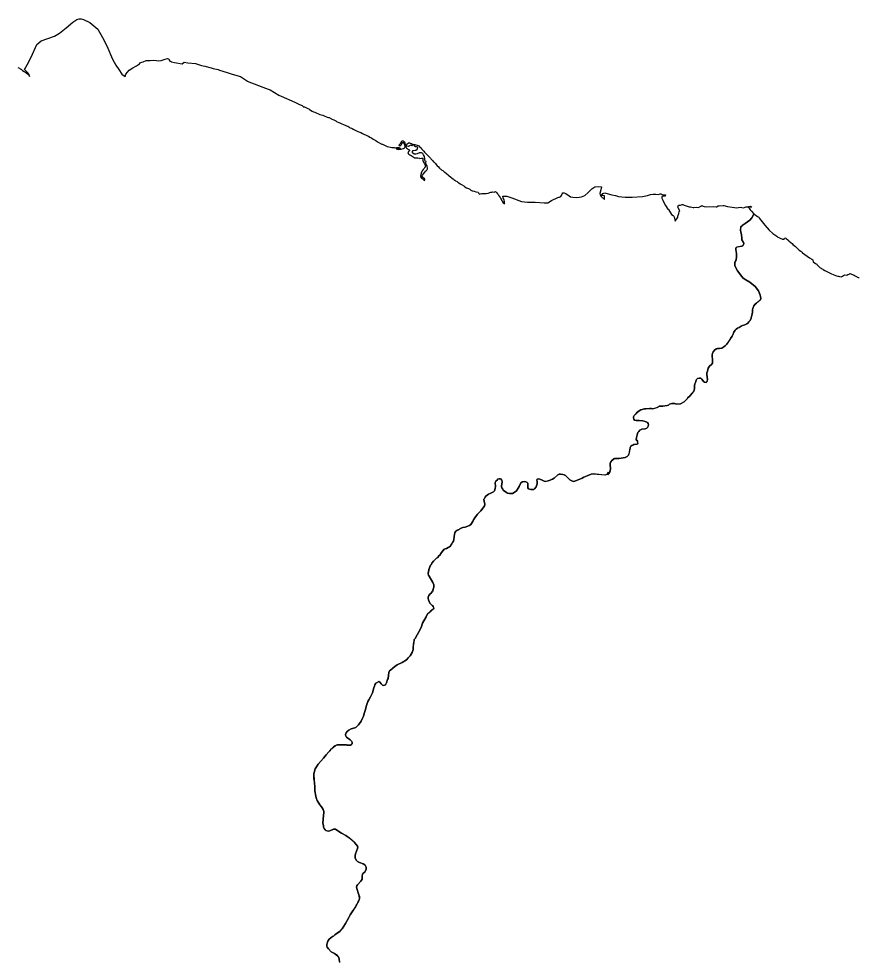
# Model space of a CAD drawing. Extents: x -74 to -34.8, y -33.8 to 5.3.
# Drawn here: x -43.777 to -41.536, y -4.731 to -2.219 of the extents above; entities that cross this region are included whole.
import ezdxf

# ---------------------------------------------------------------- set-up
doc = ezdxf.new("R2010")
doc.units = 0
doc.header["$LTSCALE"] = 2
doc.layers.add('UFEBRASIL', color=7, linetype='Continuous')

msp = doc.modelspace()

# ---------------------------------------------------------------- linework, layer by layer
at = {"layer": 'UFEBRASIL'}
for points in [[(-43.7792, -2.3491), (-43.7751, -2.3511), (-43.7727, -2.3531), (-43.7698, -2.355), (-43.7666, -2.3572), (-43.7627, -2.3597), (-43.7604, -2.361), (-43.7581, -2.3625), (-43.7557, -2.3641), (-43.7538, -2.3661), (-43.7493, -2.3702), (-43.7477, -2.373), (-43.7486, -2.3681), (-43.7544, -2.3619), (-43.7611, -2.355), (-43.7546, -2.3422), (-43.7433, -2.3216), (-43.7285, -2.288), (-43.7172, -2.2783), (-43.6817, -2.2654), (-43.6676, -2.2575), (-43.6498, -2.243), (-43.6323, -2.2284), (-43.6216, -2.2211), (-43.6152, -2.2194), (-43.6105, -2.2196), (-43.6038, -2.2214), (-43.5874, -2.2294), (-43.5657, -2.247), (-43.5532, -2.2691), (-43.5419, -2.2918), (-43.5268, -2.3274), (-43.518, -2.3426), (-43.5095, -2.3542), (-43.5015, -2.3668), (-43.4928, -2.3731), (-43.4909, -2.3672), (-43.4861, -2.3615), (-43.4817, -2.3563), (-43.4722, -2.3504), (-43.4621, -2.345), (-43.4547, -2.339), (-43.4531, -2.3365), (-43.4479, -2.335), (-43.445, -2.334), (-43.4369, -2.3309), (-43.4342, -2.3307), (-43.4264, -2.3305), (-43.4171, -2.33), (-43.4088, -2.3308), (-43.4027, -2.331), (-43.3967, -2.3302), (-43.3913, -2.3292), (-43.3863, -2.3271), (-43.3801, -2.3251), (-43.3759, -2.3261), (-43.3745, -2.3311), (-43.3721, -2.3326), (-43.3689, -2.3345), (-43.361, -2.3358), (-43.3401, -2.3398), (-43.335, -2.3352), (-43.3252, -2.3365), (-43.3045, -2.3388), (-43.2992, -2.3405), (-43.2887, -2.3436), (-43.2801, -2.3459), (-43.2634, -2.3501), (-43.2577, -2.3516), (-43.2444, -2.3548), (-43.2408, -2.3562), (-43.2201, -2.3629), (-43.2069, -2.367), (-43.1852, -2.3735), (-43.166, -2.3854), (-43.1628, -2.3876), (-43.1487, -2.3929), (-43.1254, -2.4018), (-43.1111, -2.407), (-43.1057, -2.4092), (-43.0824, -2.4227), (-43.0761, -2.4254), (-43.0395, -2.4421), (-43.0271, -2.4475), (-43.0205, -2.4509), (-43.0178, -2.4533), (-43.0152, -2.4559), (-43.0163, -2.4539), (-43.0141, -2.4544), (-43.0106, -2.4557), (-43.0084, -2.4566), (-43.0066, -2.4579), (-43.0046, -2.459), (-43.0026, -2.4599), (-43.0002, -2.4617), (-42.9936, -2.4655), (-42.9903, -2.4672), (-42.9868, -2.4685), (-42.9828, -2.4703), (-42.9809, -2.4711), (-42.9763, -2.473), (-42.9731, -2.4743), (-42.9691, -2.4757), (-42.9652, -2.4764), (-42.9615, -2.4784), (-42.9594, -2.4794), (-42.9556, -2.481), (-42.953, -2.4819), (-42.9498, -2.4826), (-42.948, -2.4827), (-42.9423, -2.4861), (-42.9407, -2.4872), (-42.9356, -2.4891), (-42.9337, -2.49), (-42.9306, -2.4918), (-42.9285, -2.4929), (-42.9267, -2.4939), (-42.9225, -2.4956), (-42.9199, -2.4966), (-42.9178, -2.4975), (-42.9142, -2.4991), (-42.91, -2.5012), (-42.9082, -2.5023), (-42.9056, -2.5033), (-42.9015, -2.5047), (-42.8985, -2.5059), (-42.8954, -2.5079), (-42.8936, -2.5093), (-42.8921, -2.5106), (-42.8889, -2.5115), (-42.8871, -2.5121), (-42.8823, -2.5145), (-42.8787, -2.5164), (-42.875, -2.5185), (-42.873, -2.5192), (-42.8712, -2.5201), (-42.8659, -2.5218), (-42.8638, -2.5228), (-42.8592, -2.525), (-42.8552, -2.527), (-42.8495, -2.5299), (-42.8457, -2.5312), (-42.8429, -2.5327), (-42.8395, -2.5348), (-42.8376, -2.5357), (-42.8355, -2.5369), (-42.8302, -2.5402), (-42.8269, -2.5424), (-42.8234, -2.5444), (-42.8194, -2.5476), (-42.817, -2.5485), (-42.8111, -2.5518), (-42.8079, -2.5538), (-42.8055, -2.5542), (-42.8001, -2.5565), (-42.797, -2.5583), (-42.7932, -2.56), (-42.7889, -2.5611), (-42.7844, -2.5617), (-42.7808, -2.5624), (-42.7774, -2.5627), (-42.775, -2.5631), (-42.7724, -2.5633), (-42.768, -2.563), (-42.764, -2.5629), (-42.762, -2.5628), (-42.7582, -2.564), (-42.7595, -2.5663), (-42.7632, -2.5651), (-42.769, -2.5651), (-42.7689, -2.5666), (-42.7656, -2.5667), (-42.7637, -2.5674), (-42.7617, -2.5678), (-42.7557, -2.5671), (-42.7536, -2.5665), (-42.7499, -2.5655), (-42.7463, -2.5638), (-42.7456, -2.5599), (-42.7457, -2.5568), (-42.7465, -2.5563), (-42.7475, -2.5524), (-42.7497, -2.5504), (-42.7529, -2.5499), (-42.7541, -2.5515), (-42.7551, -2.5536), (-42.7566, -2.5574), (-42.7597, -2.5592), (-42.7609, -2.5582), (-42.7599, -2.5544), (-42.7579, -2.552), (-42.756, -2.5486), (-42.7542, -2.5452), (-42.7504, -2.5447), (-42.7491, -2.5463), (-42.7474, -2.5476), (-42.7464, -2.5494), (-42.7459, -2.5515), (-42.7452, -2.5556), (-42.7436, -2.559), (-42.743, -2.5609), (-42.7416, -2.5644), (-42.7399, -2.5654), (-42.7382, -2.567), (-42.7358, -2.5676), (-42.7329, -2.5704), (-42.7348, -2.5714), (-42.7357, -2.5725), (-42.7379, -2.5762), (-42.7371, -2.5787), (-42.7356, -2.5801), (-42.7323, -2.5822), (-42.7293, -2.5842), (-42.7261, -2.5861), (-42.7214, -2.5897), (-42.7202, -2.5899), (-42.7148, -2.5899), (-42.7111, -2.5902), (-42.7073, -2.5909), (-42.7056, -2.5919), (-42.7019, -2.5914), (-42.6983, -2.5909), (-42.6979, -2.5931), (-42.6976, -2.5977), (-42.6971, -2.5996), (-42.6944, -2.6048), (-42.6925, -2.6082), (-42.6914, -2.612), (-42.692, -2.6155), (-42.6934, -2.6169), (-42.6944, -2.6188), (-42.6971, -2.6217), (-42.6997, -2.625), (-42.7018, -2.6287), (-42.7036, -2.6347), (-42.7043, -2.6388), (-42.7037, -2.6426), (-42.701, -2.6454), (-42.6975, -2.6469), (-42.6961, -2.6483), (-42.6941, -2.6511), (-42.6924, -2.6499), (-42.6931, -2.6465), (-42.6949, -2.6456), (-42.6982, -2.6429), (-42.6996, -2.64), (-42.6996, -2.638), (-42.6989, -2.6361), (-42.6966, -2.6327), (-42.6928, -2.6283), (-42.6898, -2.6253), (-42.6889, -2.6245), (-42.6874, -2.623), (-42.6861, -2.6214), (-42.6856, -2.6193), (-42.686, -2.6172), (-42.6861, -2.6134), (-42.6868, -2.6114), (-42.6889, -2.6083), (-42.6903, -2.6034), (-42.6891, -2.6004), (-42.691, -2.5999), (-42.6928, -2.5962), (-42.6931, -2.5926), (-42.6935, -2.5866), (-42.6959, -2.582), (-42.6969, -2.5801), (-42.6983, -2.5786), (-42.702, -2.577), (-42.7044, -2.5767), (-42.7068, -2.5771), (-42.7128, -2.5792), (-42.7167, -2.5808), (-42.7189, -2.5807), (-42.7211, -2.5803), (-42.726, -2.577), (-42.7259, -2.5733), (-42.7234, -2.5704), (-42.7168, -2.5694), (-42.7136, -2.5672), (-42.7119, -2.5663), (-42.7116, -2.5621), (-42.7152, -2.561), (-42.7163, -2.561), (-42.7185, -2.5612), (-42.719, -2.5589), (-42.7216, -2.5568), (-42.7246, -2.5558), (-42.7276, -2.5581), (-42.7303, -2.5568), (-42.7334, -2.5584), (-42.737, -2.5598), (-42.7406, -2.5588), (-42.7416, -2.5558), (-42.7405, -2.5539), (-42.736, -2.5504), (-42.7337, -2.5504), (-42.7316, -2.5509), (-42.725, -2.5536), (-42.7214, -2.5545), (-42.719, -2.5549), (-42.7108, -2.5573), (-42.7091, -2.5586), (-42.7058, -2.5614), (-42.7046, -2.563), (-42.7016, -2.5661), (-42.7, -2.5677), (-42.6977, -2.5701), (-42.6955, -2.5726), (-42.6932, -2.5747), (-42.6905, -2.5778), (-42.6842, -2.5846), (-42.6828, -2.5861), (-42.6804, -2.5882), (-42.6777, -2.5912), (-42.6763, -2.5928), (-42.673, -2.5966), (-42.6717, -2.5982), (-42.6696, -2.6012), (-42.6677, -2.6018), (-42.6643, -2.6057), (-42.6622, -2.6083), (-42.6596, -2.6112), (-42.6575, -2.6138), (-42.6532, -2.6178), (-42.6517, -2.6192), (-42.6498, -2.6201), (-42.6471, -2.6232), (-42.6449, -2.6243), (-42.6407, -2.6272), (-42.6392, -2.6283), (-42.635, -2.6321), (-42.6286, -2.6378), (-42.6237, -2.6414), (-42.6211, -2.6432), (-42.617, -2.6467), (-42.615, -2.6481), (-42.6125, -2.6502), (-42.6106, -2.6513), (-42.6067, -2.6538), (-42.6046, -2.6548), (-42.6016, -2.6565), (-42.5981, -2.66), (-42.5948, -2.6614), (-42.589, -2.6652), (-42.5872, -2.6664), (-42.5856, -2.6676), (-42.5818, -2.67), (-42.5763, -2.6723), (-42.5726, -2.6741), (-42.5695, -2.6764), (-42.5666, -2.6779), (-42.5645, -2.6781), (-42.5614, -2.6792), (-42.5569, -2.6806), (-42.5506, -2.6818), (-42.5488, -2.6852), (-42.5463, -2.6869), (-42.5436, -2.6856), (-42.5417, -2.6859), (-42.5384, -2.6857), (-42.533, -2.6855), (-42.5286, -2.6856), (-42.5234, -2.6848), (-42.5162, -2.6822), (-42.5142, -2.6816), (-42.5122, -2.6813), (-42.508, -2.6815), (-42.5043, -2.6802), (-42.5016, -2.683), (-42.4991, -2.6864), (-42.496, -2.6891), (-42.495, -2.6917), (-42.4942, -2.6928), (-42.4919, -2.6962), (-42.4899, -2.6999), (-42.4874, -2.7037), (-42.4862, -2.706), (-42.4834, -2.7101), (-42.481, -2.7124), (-42.4793, -2.7124), (-42.4798, -2.7102), (-42.4799, -2.7066), (-42.4809, -2.7032), (-42.4836, -2.6968), (-42.4841, -2.6925), (-42.4742, -2.6926), (-42.4606, -2.697), (-42.4342, -2.7068), (-42.4185, -2.7086), (-42.3981, -2.7088), (-42.3741, -2.7106), (-42.3688, -2.7107), (-42.3647, -2.71), (-42.3546, -2.704), (-42.338, -2.6957), (-42.335, -2.6952), (-42.3329, -2.6951), (-42.3294, -2.6933), (-42.328, -2.6908), (-42.3263, -2.6859), (-42.3242, -2.6839), (-42.3205, -2.6835), (-42.3165, -2.6851), (-42.3076, -2.6916), (-42.3038, -2.6942), (-42.2975, -2.6955), (-42.2868, -2.6957), (-42.2748, -2.6947), (-42.2652, -2.6906), (-42.2571, -2.6836), (-42.2467, -2.6733), (-42.2386, -2.6678), (-42.2282, -2.6671), (-42.2207, -2.6676), (-42.2224, -2.6756), (-42.2253, -2.6853), (-42.2248, -2.6891), (-42.2216, -2.6936), (-42.2129, -2.7016), (-42.2129, -2.6952), (-42.2133, -2.6912), (-42.2168, -2.6909), (-42.221, -2.6907), (-42.2202, -2.6889), (-42.2174, -2.6854), (-42.2121, -2.684), (-42.2099, -2.6842), (-42.1937, -2.689), (-42.1839, -2.691), (-42.1755, -2.6937), (-42.1578, -2.6955), (-42.1546, -2.6952), (-42.139, -2.6954), (-42.1117, -2.6936), (-42.0978, -2.6908), (-42.0906, -2.688), (-42.0833, -2.687), (-42.0811, -2.687), (-42.0761, -2.6872), (-42.0687, -2.6879), (-42.0643, -2.6862), (-42.0624, -2.6864), (-42.0573, -2.6888), (-42.0503, -2.6892), (-42.0507, -2.6925), (-42.054, -2.6923), (-42.0596, -2.6935), (-42.0596, -2.6976), (-42.0577, -2.7035), (-42.056, -2.706), (-42.0499, -2.7177), (-42.0436, -2.7273), (-42.042, -2.7285), (-42.0346, -2.7414), (-42.0294, -2.7444), (-42.028, -2.7456), (-42.0271, -2.7478), (-42.0244, -2.7593), (-42.0232, -2.7578), (-42.0176, -2.7497), (-42.0174, -2.7455), (-42.0147, -2.7388), (-42.0137, -2.7332), (-42.0121, -2.732), (-42.0166, -2.7235), (-42.017, -2.7215), (-42.0159, -2.7167), (-42.0139, -2.7163), (-42.0099, -2.7165), (-42.0061, -2.715), (-42.0041, -2.715), (-42.0005, -2.7162), (-41.9869, -2.7208), (-41.9832, -2.721), (-41.9766, -2.7228), (-41.9745, -2.723), (-41.9684, -2.7222), (-41.962, -2.7225), (-41.956, -2.719), (-41.9536, -2.7178), (-41.9525, -2.7179), (-41.9468, -2.72), (-41.9408, -2.721), (-41.9213, -2.7204), (-41.9146, -2.7214), (-41.9139, -2.7212), (-41.9098, -2.7186), (-41.9071, -2.718), (-41.8959, -2.7175), (-41.8948, -2.7173), (-41.8847, -2.72), (-41.8595, -2.7232), (-41.8551, -2.7231), (-41.8506, -2.7223), (-41.8416, -2.7232), (-41.8377, -2.7223), (-41.8351, -2.7209), (-41.8308, -2.7207), (-41.8273, -2.7197), (-41.8238, -2.7193), (-41.8208, -2.7209), (-41.8217, -2.7228), (-41.8245, -2.7214), (-41.8272, -2.7213), (-41.8293, -2.7221), (-41.8268, -2.7245), (-41.8242, -2.7289), (-41.8202, -2.7323), (-41.8141, -2.7393), (-41.8162, -2.7444), (-41.8197, -2.7501), (-41.8246, -2.7562), (-41.8375, -2.7656), (-41.84, -2.7675), (-41.8452, -2.7704), (-41.8494, -2.7748), (-41.8498, -2.7763), (-41.8497, -2.7829), (-41.8489, -2.7888), (-41.8471, -2.7952), (-41.8468, -2.8054), (-41.846, -2.8086), (-41.8416, -2.816), (-41.8411, -2.8185), (-41.8416, -2.8215), (-41.844, -2.8246), (-41.8464, -2.8256), (-41.8597, -2.8284), (-41.8616, -2.8298), (-41.8627, -2.8318), (-41.8628, -2.8344), (-41.8608, -2.8454), (-41.8609, -2.8544), (-41.8615, -2.8634), (-41.8649, -2.8694), (-41.8655, -2.8749), (-41.865, -2.878), (-41.8579, -2.8919), (-41.8465, -2.907), (-41.8426, -2.9109), (-41.8357, -2.9159), (-41.8247, -2.9224), (-41.8108, -2.9335), (-41.807, -2.938), (-41.8052, -2.9402), (-41.8023, -2.9447), (-41.7999, -2.9498), (-41.7987, -2.9529), (-41.7966, -2.9598), (-41.7959, -2.9656), (-41.7968, -2.9687), (-41.7984, -2.971), (-41.8076, -2.9778), (-41.8104, -2.9807), (-41.814, -2.9852), (-41.8174, -2.9926), (-41.8181, -2.996), (-41.8181, -3.0021), (-41.8197, -3.0109), (-41.8202, -3.013), (-41.8215, -3.0183), (-41.8243, -3.0245), (-41.8276, -3.0278), (-41.8307, -3.0318), (-41.8334, -3.0335), (-41.8388, -3.0354), (-41.8445, -3.038), (-41.8484, -3.039), (-41.8532, -3.043), (-41.8583, -3.0448), (-41.8617, -3.0471), (-41.8644, -3.0499), (-41.8674, -3.0557), (-41.8685, -3.0574), (-41.8691, -3.0603), (-41.8721, -3.0661), (-41.8764, -3.0723), (-41.882, -3.0805), (-41.8877, -3.088), (-41.8912, -3.0919), (-41.8947, -3.0948), (-41.8975, -3.0965), (-41.8998, -3.0978), (-41.9057, -3.0987), (-41.9112, -3.099), (-41.9138, -3.0998), (-41.9184, -3.1025), (-41.9227, -3.1079), (-41.9251, -3.1123), (-41.926, -3.1155), (-41.926, -3.1211), (-41.9249, -3.1263), (-41.9246, -3.1378), (-41.9274, -3.1416), (-41.9331, -3.146), (-41.9364, -3.1515), (-41.9373, -3.1561), (-41.938, -3.1593), (-41.9396, -3.1635), (-41.9395, -3.1687), (-41.9378, -3.1814), (-41.9397, -3.1883), (-41.9433, -3.1898), (-41.946, -3.1888), (-41.9483, -3.1873), (-41.9534, -3.1809), (-41.9561, -3.1785), (-41.9597, -3.1777), (-41.9645, -3.179), (-41.9673, -3.1816), (-41.9686, -3.1834), (-41.9701, -3.1895), (-41.9716, -3.1928), (-41.9725, -3.1978), (-41.9728, -3.2058), (-41.9733, -3.2102), (-41.9753, -3.2144), (-41.9771, -3.2157), (-41.979, -3.2185), (-41.9833, -3.2236), (-41.9863, -3.227), (-41.9906, -3.2299), (-41.9918, -3.2321), (-41.9966, -3.2374), (-42.0002, -3.2411), (-42.0103, -3.2463), (-42.0219, -3.2472), (-42.0256, -3.246), (-42.0304, -3.2459), (-42.0337, -3.2458), (-42.0391, -3.2479), (-42.0424, -3.2499), (-42.0458, -3.2508), (-42.0572, -3.2526), (-42.0667, -3.2532), (-42.0692, -3.2542), (-42.072, -3.256), (-42.0766, -3.2584), (-42.0844, -3.2595), (-42.0873, -3.2592), (-42.0926, -3.2594), (-42.1024, -3.2598), (-42.1062, -3.2602), (-42.1158, -3.2623), (-42.1205, -3.2653), (-42.1274, -3.2709), (-42.1316, -3.2753), (-42.1339, -3.2776), (-42.1352, -3.2809), (-42.1352, -3.2841), (-42.1344, -3.2879), (-42.1326, -3.2901), (-42.1288, -3.2911), (-42.1209, -3.291), (-42.1108, -3.2917), (-42.1041, -3.2933), (-42.0986, -3.296), (-42.0967, -3.2992), (-42.0959, -3.3029), (-42.0963, -3.3064), (-42.0982, -3.3098), (-42.1001, -3.3114), (-42.1044, -3.3131), (-42.1137, -3.3145), (-42.1187, -3.3171), (-42.1216, -3.3201), (-42.1237, -3.3231), (-42.126, -3.3293), (-42.1277, -3.3365), (-42.1284, -3.343), (-42.1252, -3.3456), (-42.1245, -3.3489), (-42.1237, -3.3525), (-42.1245, -3.3535), (-42.1265, -3.3543), (-42.1343, -3.3555), (-42.1378, -3.3565), (-42.14, -3.3576), (-42.1425, -3.3597), (-42.1441, -3.3631), (-42.1446, -3.3655), (-42.1458, -3.3677), (-42.1468, -3.3767), (-42.1491, -3.3833), (-42.1522, -3.3875), (-42.1579, -3.3899), (-42.1737, -3.3926), (-42.1866, -3.3925), (-42.1883, -3.393), (-42.194, -3.3985), (-42.1965, -3.4016), (-42.1974, -3.4034), (-42.1982, -3.4056), (-42.1982, -3.4091), (-42.1973, -3.419), (-42.1977, -3.425), (-42.1988, -3.4284), (-42.201, -3.4326), (-42.2044, -3.4358), (-42.2033, -3.4338), (-42.2026, -3.4288), (-42.2058, -3.4348), (-42.2119, -3.4365), (-42.2429, -3.433), (-42.2485, -3.4344), (-42.2589, -3.4383), (-42.2678, -3.4422), (-42.2728, -3.4449), (-42.2925, -3.4533), (-42.2954, -3.4534), (-42.2988, -3.4529), (-42.3035, -3.4506), (-42.3059, -3.449), (-42.3137, -3.441), (-42.3172, -3.4382), (-42.3209, -3.436), (-42.3241, -3.4347), (-42.3308, -3.4339), (-42.3337, -3.4345), (-42.3373, -3.4364), (-42.3477, -3.4446), (-42.3521, -3.4477), (-42.3543, -3.4487), (-42.3581, -3.4505), (-42.3631, -3.4519), (-42.3662, -3.4527), (-42.3701, -3.4535), (-42.3738, -3.4529), (-42.3795, -3.4503), (-42.3853, -3.4476), (-42.3897, -3.4468), (-42.3927, -3.4476), (-42.394, -3.4496), (-42.3924, -3.4546), (-42.3924, -3.4603), (-42.3954, -3.468), (-42.3996, -3.4738), (-42.4018, -3.4748), (-42.4049, -3.4755), (-42.4097, -3.4752), (-42.4129, -3.4745), (-42.4159, -3.473), (-42.4173, -3.4711), (-42.4178, -3.4683), (-42.4173, -3.4583), (-42.4196, -3.4562), (-42.4232, -3.4543), (-42.4271, -3.4541), (-42.4323, -3.4546), (-42.4363, -3.457), (-42.4385, -3.4606), (-42.4411, -3.4673), (-42.4433, -3.4715), (-42.4482, -3.4783), (-42.4539, -3.4829), (-42.4587, -3.4857), (-42.4633, -3.4859), (-42.4668, -3.4854), (-42.4724, -3.4845), (-42.4749, -3.4833), (-42.4833, -3.4765), (-42.4848, -3.4744), (-42.4869, -3.4704), (-42.4876, -3.4679), (-42.4877, -3.4659), (-42.4865, -3.4548), (-42.4873, -3.4489), (-42.4911, -3.4471), (-42.4946, -3.4469), (-42.4984, -3.4477), (-42.4999, -3.4503), (-42.503, -3.4529), (-42.5045, -3.4562), (-42.5044, -3.4673), (-42.5049, -3.4723), (-42.5066, -3.4788), (-42.5091, -3.4812), (-42.511, -3.4823), (-42.5187, -3.4854), (-42.5227, -3.4875), (-42.5296, -3.4925), (-42.5319, -3.496), (-42.533, -3.4991), (-42.535, -3.5005), (-42.5339, -3.5073), (-42.5322, -3.5136), (-42.5323, -3.5162), (-42.5333, -3.5191), (-42.537, -3.5239), (-42.5435, -3.5323), (-42.5494, -3.5379), (-42.5521, -3.5409), (-42.5593, -3.5507), (-42.5625, -3.5559), (-42.5637, -3.5591), (-42.5654, -3.5613), (-42.5677, -3.5663), (-42.5697, -3.5684), (-42.5737, -3.5712), (-42.5849, -3.5754), (-42.5912, -3.5766), (-42.5942, -3.5776), (-42.5989, -3.5803), (-42.601, -3.5817), (-42.6045, -3.5826), (-42.6057, -3.5833), (-42.6076, -3.5846), (-42.6098, -3.5863), (-42.6128, -3.5912), (-42.6137, -3.5942), (-42.6153, -3.6085), (-42.6166, -3.6127), (-42.6189, -3.6166), (-42.6204, -3.6203), (-42.6231, -3.6241), (-42.6246, -3.6263), (-42.6352, -3.6324), (-42.6385, -3.6332), (-42.6423, -3.6359), (-42.6484, -3.6428), (-42.6527, -3.6502), (-42.6551, -3.6525), (-42.6584, -3.6568), (-42.6618, -3.6587), (-42.6696, -3.6661), (-42.674, -3.6717), (-42.6758, -3.6758), (-42.6779, -3.6774), (-42.682, -3.6894), (-42.6832, -3.6954), (-42.6835, -3.6995), (-42.6834, -3.7012), (-42.6828, -3.7034), (-42.6809, -3.7068), (-42.6715, -3.723), (-42.6689, -3.7293), (-42.6688, -3.7357), (-42.6692, -3.7385), (-42.6724, -3.7479), (-42.675, -3.7512), (-42.6786, -3.7539), (-42.6821, -3.758), (-42.6835, -3.7623), (-42.6838, -3.7661), (-42.6829, -3.7698), (-42.6791, -3.7786), (-42.6744, -3.7835), (-42.6725, -3.7849), (-42.6708, -3.787), (-42.669, -3.7924), (-42.6702, -3.7936), (-42.6727, -3.7961), (-42.6774, -3.7998), (-42.6858, -3.8072), (-42.6892, -3.815), (-42.6988, -3.8322), (-42.7029, -3.8429), (-42.7093, -3.8568), (-42.7165, -3.8687), (-42.7172, -3.8721), (-42.7212, -3.8754), (-42.7224, -3.8841), (-42.7228, -3.8872), (-42.7234, -3.8951), (-42.7242, -3.9022), (-42.7262, -3.91), (-42.7322, -3.9187), (-42.7372, -3.9244), (-42.7419, -3.9293), (-42.7535, -3.9363), (-42.7668, -3.9429), (-42.7729, -3.9471), (-42.7846, -3.9572), (-42.7866, -3.9592), (-42.7888, -3.9636), (-42.7906, -3.9791), (-42.7925, -3.9821), (-42.7948, -3.9913), (-42.7962, -3.9931), (-42.7979, -3.9966), (-42.8001, -3.9975), (-42.8021, -3.9979), (-42.8058, -3.9971), (-42.8095, -3.9938), (-42.812, -3.9902), (-42.8154, -3.9877), (-42.8218, -3.9906), (-42.8236, -3.9922), (-42.8264, -3.9966), (-42.8269, -3.9996), (-42.8292, -4.0044), (-42.832, -4.0177), (-42.838, -4.0284), (-42.8426, -4.0366), (-42.8448, -4.0411), (-42.8496, -4.0542), (-42.8509, -4.0617), (-42.8548, -4.0729), (-42.8558, -4.0773), (-42.8564, -4.0801), (-42.8579, -4.0838), (-42.8629, -4.0929), (-42.8702, -4.1032), (-42.8768, -4.11), (-42.8792, -4.1113), (-42.8892, -4.1138), (-42.8959, -4.1169), (-42.9004, -4.1206), (-42.9031, -4.1243), (-42.9044, -4.1286), (-42.9041, -4.1326), (-42.9014, -4.1361), (-42.8924, -4.1427), (-42.8875, -4.1476), (-42.8866, -4.1516), (-42.8871, -4.1539), (-42.8882, -4.1556), (-42.8908, -4.157), (-42.8949, -4.1576), (-42.9022, -4.1568), (-42.9112, -4.1564), (-42.9181, -4.1561), (-42.9265, -4.1567), (-42.9325, -4.159), (-42.9362, -4.1618), (-42.942, -4.1671), (-42.9433, -4.1682), (-42.946, -4.1721), (-42.949, -4.1748), (-42.9563, -4.1832), (-42.9628, -4.1922), (-42.9773, -4.2084), (-42.982, -4.2147), (-42.9854, -4.2207), (-42.9892, -4.2341), (-42.9894, -4.239), (-42.9884, -4.2472), (-42.9879, -4.2516), (-42.9873, -4.257), (-42.9867, -4.2701), (-42.9866, -4.2733), (-42.9861, -4.2788), (-42.9834, -4.2934), (-42.9826, -4.2979), (-42.9801, -4.305), (-42.9731, -4.3164), (-42.9686, -4.3222), (-42.9672, -4.3245), (-42.9644, -4.3291), (-42.9623, -4.3345), (-42.9628, -4.3478), (-42.9644, -4.3533), (-42.9641, -4.3568), (-42.9648, -4.3641), (-42.9635, -4.3722), (-42.9633, -4.3764), (-42.9618, -4.3794), (-42.9587, -4.3832), (-42.9567, -4.3846), (-42.9508, -4.3868), (-42.9461, -4.3861), (-42.9369, -4.3814), (-42.933, -4.3814), (-42.9301, -4.3824), (-42.9155, -4.3923), (-42.9032, -4.3987), (-42.8924, -4.4067), (-42.8801, -4.4171), (-42.8728, -4.4267), (-42.872, -4.4286), (-42.8721, -4.4326), (-42.8776, -4.4472), (-42.8786, -4.4519), (-42.8788, -4.4577), (-42.8764, -4.464), (-42.8722, -4.4676), (-42.867, -4.4702), (-42.8572, -4.4735), (-42.8524, -4.4773), (-42.8507, -4.479), (-42.8494, -4.4826), (-42.8497, -4.4883), (-42.8519, -4.4946), (-42.8532, -4.4964), (-42.8574, -4.4989), (-42.8595, -4.5009), (-42.8604, -4.5077), (-42.8596, -4.5124), (-42.8604, -4.5152), (-42.8636, -4.5199), (-42.8723, -4.5296), (-42.874, -4.533), (-42.8747, -4.5356), (-42.8744, -4.5401), (-42.8701, -4.5541), (-42.8675, -4.5609), (-42.8672, -4.5664), (-42.8676, -4.5688), (-42.8691, -4.5723), (-42.8767, -4.5866), (-42.8792, -4.591), (-42.8819, -4.5951), (-42.8831, -4.5967), (-42.8853, -4.5997), (-42.8901, -4.6076), (-42.8919, -4.6096), (-42.896, -4.6168), (-42.9044, -4.6332), (-42.913, -4.6474), (-42.9205, -4.6548), (-42.9326, -4.6633), (-42.9364, -4.6666), (-42.9393, -4.6678), (-42.9477, -4.6749), (-42.9516, -4.6806), (-42.9537, -4.6857), (-42.9546, -4.6895), (-42.9539, -4.6938), (-42.953, -4.696), (-42.9503, -4.7003), (-42.9426, -4.7086), (-42.9339, -4.7133), (-42.9255, -4.719), (-42.923, -4.7217), (-42.9212, -4.727), (-42.9205, -4.7373)], [(-42.9203, -4.7354), (-42.9212, -4.727), (-42.923, -4.7217), (-42.9262, -4.7186), (-42.9339, -4.7133), (-42.9429, -4.7083), (-42.9503, -4.7003), (-42.953, -4.696), (-42.9539, -4.6938), (-42.9546, -4.6895), (-42.9537, -4.6857), (-42.9516, -4.6806), (-42.9477, -4.6749), (-42.9393, -4.6678), (-42.9364, -4.6666), (-42.9326, -4.6633), (-42.9191, -4.6537), (-42.913, -4.6474), (-42.9044, -4.6332), (-42.896, -4.6168), (-42.8919, -4.6096), (-42.8901, -4.6076), (-42.8849, -4.5992), (-42.8821, -4.5953), (-42.8814, -4.5944), (-42.8788, -4.5903), (-42.8771, -4.5872), (-42.8758, -4.585), (-42.8746, -4.5827), (-42.8717, -4.5772), (-42.8686, -4.5711), (-42.8674, -4.5677), (-42.8672, -4.5664), (-42.8679, -4.5596), (-42.8701, -4.5541), (-42.8744, -4.5401), (-42.8747, -4.5356), (-42.874, -4.533), (-42.8723, -4.5296), (-42.8636, -4.5199), (-42.8604, -4.5152), (-42.8596, -4.5105), (-42.8604, -4.5077), (-42.8595, -4.5009), (-42.8574, -4.4989), (-42.8532, -4.4964), (-42.8519, -4.4946), (-42.8497, -4.4883), (-42.8494, -4.4826), (-42.8515, -4.4782), (-42.8533, -4.4764), (-42.8572, -4.4735), (-42.867, -4.4702), (-42.8722, -4.4676), (-42.8764, -4.464), (-42.8788, -4.4577), (-42.8786, -4.4519), (-42.8776, -4.4472), (-42.8721, -4.4326), (-42.872, -4.4286), (-42.8728, -4.4267), (-42.8801, -4.4171), (-42.8939, -4.4056), (-42.9035, -4.3985), (-42.9155, -4.3923), (-42.9313, -4.3818), (-42.9343, -4.3812), (-42.9369, -4.3814), (-42.9461, -4.3861), (-42.9508, -4.3868), (-42.9567, -4.3846), (-42.9587, -4.3832), (-42.9618, -4.3794), (-42.9633, -4.3764), (-42.9635, -4.3722), (-42.9648, -4.3641), (-42.9641, -4.3568), (-42.9638, -4.3515), (-42.9628, -4.3478), (-42.9623, -4.3345), (-42.9644, -4.3291), (-42.9672, -4.3245), (-42.9686, -4.3222), (-42.9731, -4.3164), (-42.9801, -4.305), (-42.9826, -4.2979), (-42.9834, -4.2934), (-42.9861, -4.2788), (-42.9866, -4.2733), (-42.9867, -4.2701), (-42.9875, -4.2555), (-42.9879, -4.2516), (-42.9886, -4.2458), (-42.9894, -4.239), (-42.9892, -4.2341), (-42.9854, -4.2207), (-42.982, -4.2147), (-42.9773, -4.2084), (-42.9628, -4.1922), (-42.9563, -4.1832), (-42.949, -4.1748), (-42.946, -4.1721), (-42.942, -4.1671), (-42.9408, -4.166), (-42.9356, -4.1613), (-42.932, -4.1587), (-42.9265, -4.1567), (-42.9181, -4.1561), (-42.9112, -4.1564), (-42.9084, -4.1565), (-42.9006, -4.157), (-42.8944, -4.1575), (-42.8908, -4.157), (-42.8882, -4.1556), (-42.8871, -4.1539), (-42.8867, -4.1496), (-42.8875, -4.1476), (-42.8924, -4.1427), (-42.9014, -4.1361), (-42.9046, -4.1308), (-42.9044, -4.1286), (-42.9031, -4.1243), (-42.9004, -4.1206), (-42.8959, -4.1169), (-42.8892, -4.1138), (-42.8792, -4.1113), (-42.8768, -4.11), (-42.8702, -4.1032), (-42.8629, -4.0929), (-42.8579, -4.0838), (-42.8564, -4.0801), (-42.8558, -4.0773), (-42.8548, -4.0729), (-42.8509, -4.0617), (-42.8496, -4.0542), (-42.8448, -4.0411), (-42.8426, -4.0366), (-42.838, -4.0284), (-42.832, -4.0177), (-42.8292, -4.0044), (-42.8269, -3.9996), (-42.8264, -3.9966), (-42.8236, -3.9922), (-42.8218, -3.9906), (-42.8154, -3.9877), (-42.812, -3.9902), (-42.8095, -3.9938), (-42.8058, -3.9971), (-42.8021, -3.9979), (-42.8001, -3.9975), (-42.7979, -3.9966), (-42.7962, -3.9931), (-42.7948, -3.9913), (-42.7925, -3.9821), (-42.7902, -3.9772), (-42.7888, -3.9636), (-42.7866, -3.9592), (-42.7832, -3.9559), (-42.7729, -3.9471), (-42.7668, -3.9429), (-42.7535, -3.9363), (-42.7419, -3.9293), (-42.7372, -3.9244), (-42.7322, -3.9187), (-42.7262, -3.91), (-42.7242, -3.9022), (-42.7234, -3.8951), (-42.7232, -3.8921), (-42.7228, -3.8872), (-42.7224, -3.8841), (-42.7215, -3.878), (-42.7212, -3.8754), (-42.7172, -3.8721), (-42.7165, -3.8687), (-42.7093, -3.8568), (-42.7029, -3.8429), (-42.6988, -3.8322), (-42.6892, -3.815), (-42.6858, -3.8072), (-42.6759, -3.7988), (-42.6727, -3.7961), (-42.669, -3.7924), (-42.6687, -3.7909), (-42.6708, -3.787), (-42.6725, -3.7849), (-42.6744, -3.7835), (-42.6791, -3.7786), (-42.6829, -3.7698), (-42.6838, -3.7661), (-42.6835, -3.7623), (-42.6821, -3.758), (-42.6786, -3.7539), (-42.675, -3.7512), (-42.6719, -3.7461), (-42.6692, -3.7385), (-42.6688, -3.7357), (-42.6689, -3.7293), (-42.6715, -3.723), (-42.6809, -3.7068), (-42.6828, -3.7034), (-42.6835, -3.6995), (-42.6835, -3.698), (-42.6829, -3.694), (-42.6817, -3.6885), (-42.6779, -3.6774), (-42.6758, -3.6756), (-42.674, -3.6717), (-42.6696, -3.6661), (-42.6618, -3.6587), (-42.6584, -3.6568), (-42.6551, -3.6525), (-42.6527, -3.6502), (-42.6484, -3.6428), (-42.6412, -3.6347), (-42.6385, -3.6332), (-42.6352, -3.6324), (-42.6246, -3.6263), (-42.6231, -3.6241), (-42.6204, -3.6203), (-42.6189, -3.6166), (-42.6166, -3.6127), (-42.6153, -3.6085), (-42.6137, -3.5942), (-42.6128, -3.5912), (-42.6097, -3.5861), (-42.6076, -3.5846), (-42.6045, -3.5826), (-42.603, -3.5829), (-42.601, -3.5817), (-42.5989, -3.5803), (-42.5942, -3.5776), (-42.5912, -3.5766), (-42.5849, -3.5754), (-42.5737, -3.5712), (-42.5697, -3.5684), (-42.5677, -3.5663), (-42.5654, -3.5613), (-42.5637, -3.5591), (-42.5624, -3.5557), (-42.5593, -3.5507), (-42.5521, -3.5409), (-42.5494, -3.5379), (-42.5435, -3.5323), (-42.537, -3.5239), (-42.5333, -3.5191), (-42.5323, -3.5162), (-42.5322, -3.5136), (-42.5339, -3.5073), (-42.535, -3.5005), (-42.533, -3.4991), (-42.5319, -3.496), (-42.5296, -3.4925), (-42.5227, -3.4875), (-42.5187, -3.4854), (-42.511, -3.4823), (-42.5091, -3.4812), (-42.5066, -3.4788), (-42.5049, -3.4723), (-42.5044, -3.4673), (-42.5045, -3.4562), (-42.503, -3.4529), (-42.4986, -3.4497), (-42.4984, -3.4477), (-42.4946, -3.4469), (-42.4911, -3.4471), (-42.4869, -3.4508), (-42.4865, -3.4548), (-42.4877, -3.4659), (-42.4876, -3.4679), (-42.4869, -3.4704), (-42.4848, -3.4744), (-42.4833, -3.4765), (-42.4749, -3.4833), (-42.4724, -3.4845), (-42.4668, -3.4854), (-42.4614, -3.486), (-42.4587, -3.4857), (-42.4539, -3.4829), (-42.4482, -3.4783), (-42.4433, -3.4715), (-42.4411, -3.4673), (-42.4385, -3.4606), (-42.4363, -3.457), (-42.4323, -3.4546), (-42.4271, -3.4541), (-42.4232, -3.4543), (-42.4196, -3.4562), (-42.4173, -3.4583), (-42.4178, -3.4683), (-42.4173, -3.4711), (-42.4159, -3.473), (-42.4129, -3.4745), (-42.4097, -3.4752), (-42.4049, -3.4755), (-42.4018, -3.4748), (-42.3989, -3.4728), (-42.3954, -3.468), (-42.3924, -3.4603), (-42.3924, -3.4546), (-42.394, -3.4496), (-42.3927, -3.4476), (-42.3897, -3.4468), (-42.3853, -3.4476), (-42.3795, -3.4503), (-42.3738, -3.4529), (-42.3701, -3.4535), (-42.3643, -3.4522), (-42.3631, -3.4519), (-42.3581, -3.4505), (-42.3543, -3.4487), (-42.3521, -3.4477), (-42.3477, -3.4446), (-42.3373, -3.4364), (-42.3337, -3.4345), (-42.3308, -3.4339), (-42.3241, -3.4347), (-42.3209, -3.436), (-42.3172, -3.4382), (-42.3137, -3.441), (-42.3059, -3.449), (-42.3035, -3.4506), (-42.2988, -3.4529), (-42.2954, -3.4534), (-42.2925, -3.4533), (-42.2728, -3.4449), (-42.2678, -3.4422), (-42.2589, -3.4383), (-42.2485, -3.4344), (-42.2429, -3.433), (-42.2101, -3.4363), (-42.2046, -3.4336), (-42.2026, -3.4288), (-42.2033, -3.4338), (-42.2044, -3.4358), (-42.201, -3.4326), (-42.1984, -3.4272), (-42.1976, -3.4243), (-42.1973, -3.419), (-42.1982, -3.4091), (-42.1982, -3.4056), (-42.1974, -3.4034), (-42.1956, -3.4003), (-42.194, -3.3985), (-42.1866, -3.3925), (-42.1849, -3.3921), (-42.1737, -3.3926), (-42.1579, -3.3899), (-42.1522, -3.3875), (-42.1491, -3.3833), (-42.1463, -3.3761), (-42.1458, -3.3677), (-42.1446, -3.3655), (-42.1441, -3.3631), (-42.1425, -3.3597), (-42.14, -3.3576), (-42.1378, -3.3565), (-42.1343, -3.3555), (-42.1265, -3.3543), (-42.1237, -3.3525), (-42.1236, -3.3507), (-42.1245, -3.3489), (-42.1252, -3.3456), (-42.1284, -3.343), (-42.1277, -3.3365), (-42.126, -3.3293), (-42.1237, -3.3231), (-42.1216, -3.3201), (-42.1187, -3.3171), (-42.1137, -3.3145), (-42.1044, -3.3131), (-42.1001, -3.3114), (-42.0982, -3.3098), (-42.0963, -3.3064), (-42.0959, -3.3029), (-42.0967, -3.2992), (-42.0986, -3.296), (-42.1041, -3.2933), (-42.1108, -3.2917), (-42.1209, -3.291), (-42.1288, -3.2911), (-42.1326, -3.2901), (-42.1344, -3.2879), (-42.1352, -3.2841), (-42.1352, -3.2809), (-42.1339, -3.2776), (-42.1316, -3.2753), (-42.1267, -3.2704), (-42.1205, -3.2653), (-42.1158, -3.2623), (-42.1062, -3.2602), (-42.1024, -3.2598), (-42.0926, -3.2594), (-42.0873, -3.2592), (-42.0844, -3.2595), (-42.076, -3.2575), (-42.072, -3.256), (-42.0692, -3.2542), (-42.0667, -3.2532), (-42.0572, -3.2526), (-42.0458, -3.2508), (-42.0424, -3.2499), (-42.0391, -3.2479), (-42.0337, -3.2458), (-42.0304, -3.2459), (-42.0256, -3.246), (-42.0219, -3.2472), (-42.0103, -3.2463), (-42.0002, -3.2411), (-41.9966, -3.2374), (-41.9918, -3.2321), (-41.9906, -3.2299), (-41.9863, -3.227), (-41.9833, -3.2236), (-41.979, -3.2185), (-41.9783, -3.2174), (-41.9771, -3.2157), (-41.9744, -3.2132), (-41.9733, -3.2102), (-41.9728, -3.2058), (-41.9725, -3.1978), (-41.9716, -3.1928), (-41.9701, -3.1895), (-41.9686, -3.1834), (-41.9673, -3.1816), (-41.9645, -3.179), (-41.9597, -3.1777), (-41.9561, -3.1785), (-41.9534, -3.1809), (-41.9483, -3.1873), (-41.946, -3.1888), (-41.9415, -3.1894), (-41.939, -3.1874), (-41.9378, -3.1814), (-41.9395, -3.1687), (-41.9396, -3.1635), (-41.938, -3.1593), (-41.9373, -3.1561), (-41.9364, -3.1515), (-41.9331, -3.146), (-41.9274, -3.1416), (-41.9246, -3.1378), (-41.9249, -3.1263), (-41.926, -3.1211), (-41.926, -3.1155), (-41.9251, -3.1123), (-41.9227, -3.1079), (-41.9184, -3.1025), (-41.9138, -3.0998), (-41.9112, -3.099), (-41.9056, -3.0987), (-41.8998, -3.0978), (-41.8975, -3.0965), (-41.8947, -3.0948), (-41.8912, -3.0919), (-41.8877, -3.088), (-41.8806, -3.0793), (-41.8764, -3.0723), (-41.8721, -3.0661), (-41.8691, -3.0603), (-41.8685, -3.0574), (-41.8674, -3.0557), (-41.8644, -3.0499), (-41.8617, -3.0471), (-41.8583, -3.0448), (-41.8532, -3.043), (-41.8484, -3.039), (-41.8445, -3.038), (-41.8388, -3.0354), (-41.8334, -3.0335), (-41.8307, -3.0318), (-41.8276, -3.0278), (-41.8243, -3.0245), (-41.8215, -3.0183), (-41.8202, -3.013), (-41.8197, -3.0109), (-41.8181, -3.0021), (-41.8181, -2.996), (-41.8174, -2.9926), (-41.814, -2.9852), (-41.8104, -2.9807), (-41.8076, -2.9778), (-41.7979, -2.9703), (-41.7968, -2.9687), (-41.7959, -2.9656), (-41.7968, -2.9592), (-41.7991, -2.9518), (-41.8002, -2.9493), (-41.8023, -2.9447), (-41.8052, -2.9402), (-41.807, -2.938), (-41.8108, -2.9335), (-41.8247, -2.9224), (-41.8357, -2.9159), (-41.8426, -2.9109), (-41.8465, -2.907), (-41.8579, -2.8919), (-41.865, -2.878), (-41.8655, -2.8749), (-41.8649, -2.8694), (-41.8611, -2.8617), (-41.8609, -2.8544), (-41.8608, -2.8454), (-41.8628, -2.8344), (-41.8627, -2.8318), (-41.8616, -2.8298), (-41.8582, -2.8278), (-41.8464, -2.8256), (-41.8428, -2.8236), (-41.8416, -2.8215), (-41.8411, -2.8185), (-41.8416, -2.816), (-41.846, -2.8086), (-41.8468, -2.8054), (-41.8471, -2.7952), (-41.8489, -2.7888), (-41.8497, -2.7829), (-41.8494, -2.7748), (-41.849, -2.7735), (-41.8452, -2.7704), (-41.84, -2.7675), (-41.8375, -2.7656), (-41.8246, -2.7562), (-41.8197, -2.7501), (-41.8162, -2.7444), (-41.8141, -2.7393), (-41.805, -2.7468), (-41.8013, -2.7485), (-41.7996, -2.7518), (-41.7849, -2.7699), (-41.773, -2.7832), (-41.7636, -2.7922), (-41.7583, -2.7955), (-41.7531, -2.7993), (-41.7505, -2.8018), (-41.746, -2.8035), (-41.7424, -2.8057), (-41.7392, -2.8063), (-41.7382, -2.807), (-41.733, -2.8072), (-41.7327, -2.8047), (-41.7289, -2.8034), (-41.728, -2.8052), (-41.7236, -2.8092), (-41.7229, -2.8096), (-41.7208, -2.8121), (-41.7148, -2.8174), (-41.712, -2.8192), (-41.7098, -2.8215), (-41.707, -2.824), (-41.7032, -2.8264), (-41.7006, -2.8293), (-41.6999, -2.8307), (-41.693, -2.8365), (-41.6891, -2.8394), (-41.6874, -2.8413), (-41.6855, -2.8422), (-41.684, -2.8441), (-41.6659, -2.8572), (-41.6592, -2.8602), (-41.6572, -2.8627), (-41.6557, -2.8676), (-41.6499, -2.8719), (-41.6464, -2.8742), (-41.6456, -2.8754), (-41.6433, -2.8771), (-41.6407, -2.8798), (-41.639, -2.8815), (-41.637, -2.8836), (-41.6348, -2.8849), (-41.6332, -2.8864), (-41.6304, -2.8877), (-41.6296, -2.8881), (-41.6246, -2.8908), (-41.6178, -2.894), (-41.6123, -2.8972), (-41.607, -2.9001), (-41.603, -2.9011), (-41.5935, -2.9055), (-41.5904, -2.9064), (-41.5884, -2.9062), (-41.5857, -2.907), (-41.5812, -2.9073), (-41.5773, -2.9059), (-41.5721, -2.9026), (-41.5662, -2.903), (-41.5638, -2.9017), (-41.5595, -2.9008), (-41.5581, -2.8986), (-41.5462, -2.9036), (-41.5435, -2.9053), (-41.5359, -2.9091), (-41.5334, -2.9098)]]:
    msp.add_lwpolyline(points, dxfattribs=at)

doc.saveas('drawing.dxf')
